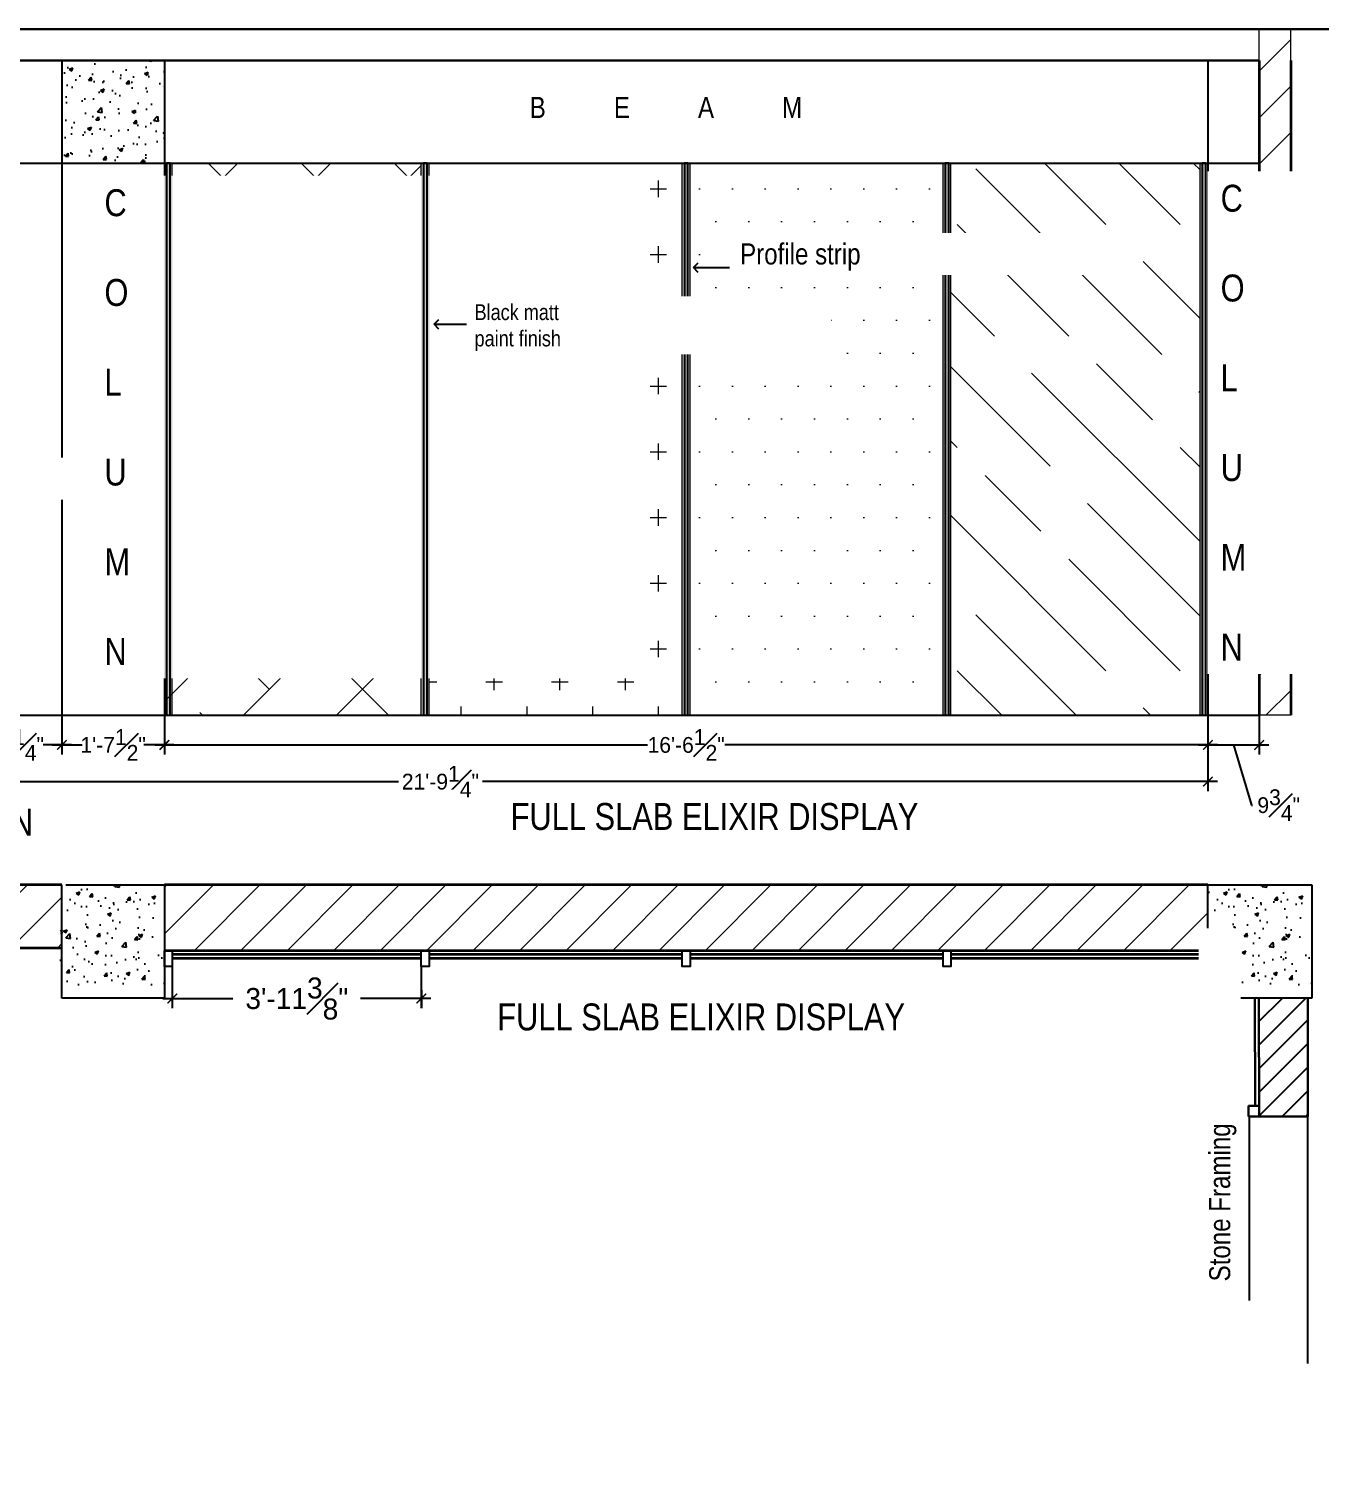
# Model space of a CAD drawing. Header units: inches. Extents: x -137722 to 81594, y -22256 to -1207.
# Drawn here: x -64586.9 to -64341.3, y -3526.6 to -3250.9 of the extents above; entities that cross this region are included whole.
import ezdxf

# ---------------------------------------------------------------- set-up
doc = ezdxf.new("R2010")
doc.units = ezdxf.units.IN
doc.header["$LTSCALE"] = 0.05
doc.header["$MEASUREMENT"] = 0
doc.header["$PDMODE"] = 3
doc.header["$PDSIZE"] = -4
doc.linetypes.add('DASHED2', pattern=[0.375, 0.25, -0.125])
doc.layers.get('Defpoints').update_dxf_attribs({"linetype": 'DASHED2'})
for name, color, linetype in [('00 floor', 7, 'Continuous'), ('beam', 7, 'Continuous'), ('Civil Dimension - Text', 7, 'Continuous'), ('slab', 7, 'Continuous'), ('text', 176, 'Continuous'), ('Vector Graphics', 7, 'Continuous')]:
    doc.layers.add(name, color=color, linetype=linetype)
doc.layers.add('FURNITURE', color=36, linetype='Continuous', lineweight=18)
doc.layers.add('WALL', color=7, linetype='Continuous', lineweight=35)
doc.styles.add('4MMOF3-8', font='ARIALN.TTF', dxfattribs={"height": 5.12})
doc.styles.add('9-128OF1-4', font='stylu.ttf')
doc.dimstyles.new('DIM 1-4', dxfattribs={"dimtxt": 3.0792, "dimasz": 1.82, "dimexe": 1.82, "dimexo": 0, "dimgap": 0.09, "dimtad": 0, "dimzin": 0, "dimdsep": 46, "dimlunit": 4, "dimtxsty": '9-128OF1-4', "dimblk": 'ARCHTICK', "dimcen": 1.8125, "dimdle": 1.82, "dimclrd": 8, "dimclre": 8, "dimadec": 0, "dimazin": 0, "dimtfac": 1, "dimtofl": 0, "dimtmove": 0, "dimatfit": 3, "dimldrblk": 'OPEN90', "dimfxl": 1, "dimtolj": 1, "dimtzin": 0, "dimlwd": -1, "dimarcsym": 0})

# ---------------------------------------------------------------- blocks, each defined once
blk = doc.blocks.new('_ArchTick')
at = {"color": 0, "const_width": 0.15}
blk.add_lwpolyline([(-0.5, -0.5), (0.5, 0.5)], dxfattribs=at)
blk = doc.blocks.new('*D221')
at = {"layer": 'Civil Dimension - Text', "color": 8, "lineweight": -2, "ltscale": 50, "transparency": 16777216}
for p, q in [((-64559.66, -3429.12), (-64559.66, -3437.03)), ((-64512.29, -3429.12), (-64512.29, -3437.03))]:
    blk.add_line(p, q, dxfattribs=at)
at = {"layer": 'Civil Dimension - Text', "color": 8, "ltscale": 50, "transparency": 16777216}
for p, q in [((-64561.48, -3435.21), (-64548.12, -3435.21)), ((-64510.47, -3435.21), (-64523.83, -3435.21))]:
    blk.add_line(p, q, dxfattribs=at)
at = {"layer": 'Defpoints', "color": 0, "ltscale": 50, "transparency": 16777216}
for p in [(-64559.66, -3429.12), (-64512.29, -3429.12), (-64559.66, -3435.21)]:
    blk.add_point(p, dxfattribs=at)
at = {"layer": 'Civil Dimension - Text', "color": 8, "ltscale": 50, "transparency": 16777216, "xscale": 1.82, "yscale": 1.82, "zscale": 1.82, "rotation": 180}
blk.add_blockref('_ArchTick', (-64559.66, -3435.21), dxfattribs=at)
at = {"layer": 'Civil Dimension - Text', "color": 8, "ltscale": 50, "transparency": 16777216, "xscale": 1.82, "yscale": 1.82, "zscale": 1.82}
blk.add_blockref('_ArchTick', (-64512.29, -3435.21), dxfattribs=at)
at = {"layer": 'Civil Dimension - Text', "color": 0, "ltscale": 50, "transparency": 16777216, "insert": (-64535.97, -3435.21), "char_height": 4, "attachment_point": 5, "style": '9-128OF1-4'}
blk.add_mtext('\\A1;3\'-11{\\H1x;\\S3#8;}"', dxfattribs=at)
blk = doc.blocks.new('_Open90')
at = {"color": 0, "linetype": 'ByBlock', "lineweight": -2}
for p, q in [((0, 0), (-1, 0)), ((-0.5, 0.5), (0, 0)), ((0, 0), (-0.5, -0.5))]:
    blk.add_line(p, q, dxfattribs=at)
blk = doc.blocks.new('*D226')
at = {"layer": 'Civil Dimension - Text', "color": 8, "lineweight": -2, "ltscale": 50, "transparency": 16777216}
for p, q in [((-64580.66, -3381.36), (-64580.66, -3388.81)), ((-64561.16, -3381.36), (-64561.16, -3388.81))]:
    blk.add_line(p, q, dxfattribs=at)
at = {"layer": 'Civil Dimension - Text', "color": 8, "ltscale": 50, "transparency": 16777216}
for p, q in [((-64582.48, -3386.99), (-64576.78, -3386.99)), ((-64559.34, -3386.99), (-64565.05, -3386.99))]:
    blk.add_line(p, q, dxfattribs=at)
at = {"layer": 'Defpoints', "color": 0, "ltscale": 50, "transparency": 16777216}
for p in [(-64580.66, -3381.36), (-64561.16, -3381.36), (-64561.16, -3386.99)]:
    blk.add_point(p, dxfattribs=at)
at = {"layer": 'Civil Dimension - Text', "color": 8, "ltscale": 50, "transparency": 16777216, "xscale": 1.82, "yscale": 1.82, "zscale": 1.82, "rotation": 180}
blk.add_blockref('_ArchTick', (-64580.66, -3386.99), dxfattribs=at)
at = {"layer": 'Civil Dimension - Text', "color": 8, "ltscale": 50, "transparency": 16777216, "xscale": 1.82, "yscale": 1.82, "zscale": 1.82}
blk.add_blockref('_ArchTick', (-64561.16, -3386.99), dxfattribs=at)
at = {"layer": 'Civil Dimension - Text', "color": 0, "ltscale": 50, "transparency": 16777216, "insert": (-64570.91, -3386.99), "char_height": 3, "attachment_point": 5, "style": '9-128OF1-4'}
blk.add_mtext('\\A1;1\'-7{\\H1x;\\S1#2;}"', dxfattribs=at)
blk = doc.blocks.new('*D227')
at = {"layer": 'Civil Dimension - Text', "color": 8, "lineweight": -2, "ltscale": 50, "transparency": 16777216}
for p, q in [((-64362.66, -3375.87), (-64362.66, -3388.81)), ((-64561.16, -3381.36), (-64561.16, -3388.81))]:
    blk.add_line(p, q, dxfattribs=at)
at = {"layer": 'Civil Dimension - Text', "color": 8, "ltscale": 50, "transparency": 16777216}
for p, q in [((-64562.98, -3386.99), (-64469.27, -3386.99)), ((-64360.84, -3386.99), (-64454.56, -3386.99))]:
    blk.add_line(p, q, dxfattribs=at)
at = {"layer": 'Defpoints', "color": 0, "ltscale": 50, "transparency": 16777216}
for p in [(-64362.66, -3375.87), (-64561.16, -3381.36), (-64362.66, -3386.99)]:
    blk.add_point(p, dxfattribs=at)
at = {"layer": 'Civil Dimension - Text', "color": 8, "ltscale": 50, "transparency": 16777216, "xscale": 1.82, "yscale": 1.82, "zscale": 1.82, "rotation": 180}
blk.add_blockref('_ArchTick', (-64561.16, -3386.99), dxfattribs=at)
at = {"layer": 'Civil Dimension - Text', "color": 8, "ltscale": 50, "transparency": 16777216, "xscale": 1.82, "yscale": 1.82, "zscale": 1.82}
blk.add_blockref('_ArchTick', (-64362.66, -3386.99), dxfattribs=at)
at = {"layer": 'Civil Dimension - Text', "color": 0, "ltscale": 50, "transparency": 16777216, "insert": (-64461.91, -3386.99), "char_height": 3, "attachment_point": 5, "style": '9-128OF1-4'}
blk.add_mtext('\\A1;16\'-6{\\H1x;\\S1#2;}"', dxfattribs=at)
blk = doc.blocks.new('*D228')
at = {"layer": 'Civil Dimension - Text', "color": 8, "lineweight": -2, "ltscale": 50, "transparency": 16777216}
for p, q in [((-64362.66, -3375.87), (-64362.66, -3388.81)), ((-64352.92, -3381.36), (-64352.92, -3388.81))]:
    blk.add_line(p, q, dxfattribs=at)
at = {"layer": 'Civil Dimension - Text', "color": 8, "ltscale": 50, "transparency": 16777216}
for p, q in [((-64364.48, -3386.99), (-64351.1, -3386.99)), ((-64357.79, -3386.99), (-64354.35, -3398.44)), ((-64354.35, -3398.44), (-64354.17, -3398.44))]:
    blk.add_line(p, q, dxfattribs=at)
at = {"layer": 'Defpoints', "color": 0, "ltscale": 50, "transparency": 16777216}
for p in [(-64362.66, -3375.87), (-64352.92, -3381.36), (-64352.92, -3386.99)]:
    blk.add_point(p, dxfattribs=at)
at = {"layer": 'Civil Dimension - Text', "color": 8, "ltscale": 50, "transparency": 16777216, "xscale": 1.82, "yscale": 1.82, "zscale": 1.82, "rotation": 180}
blk.add_blockref('_ArchTick', (-64362.66, -3386.99), dxfattribs=at)
at = {"layer": 'Civil Dimension - Text', "color": 8, "ltscale": 50, "transparency": 16777216, "xscale": 1.82, "yscale": 1.82, "zscale": 1.82}
blk.add_blockref('_ArchTick', (-64352.92, -3386.99), dxfattribs=at)
at = {"layer": 'Civil Dimension - Text', "color": 0, "ltscale": 50, "transparency": 16777216, "insert": (-64349.19, -3398.44), "char_height": 3, "attachment_point": 5, "style": '9-128OF1-4'}
blk.add_mtext('\\A1;9{\\H1x;\\S3#4;}"', dxfattribs=at)
blk = doc.blocks.new('*D230')
at = {"layer": 'Civil Dimension - Text', "color": 8, "lineweight": -2, "ltscale": 50, "transparency": 16777216}
for p, q in [((-64362.66, -3382.34), (-64362.66, -3395.79)), ((-64623.91, -3383.26), (-64623.91, -3395.79))]:
    blk.add_line(p, q, dxfattribs=at)
at = {"layer": 'Civil Dimension - Text', "color": 8, "ltscale": 50, "transparency": 16777216}
for p, q in [((-64625.73, -3393.97), (-64516.65, -3393.97)), ((-64360.84, -3393.97), (-64500.67, -3393.97))]:
    blk.add_line(p, q, dxfattribs=at)
at = {"layer": 'Defpoints', "color": 0, "ltscale": 50, "transparency": 16777216}
for p in [(-64362.66, -3382.34), (-64623.91, -3383.26), (-64362.66, -3393.97)]:
    blk.add_point(p, dxfattribs=at)
at = {"layer": 'Civil Dimension - Text', "color": 8, "ltscale": 50, "transparency": 16777216, "xscale": 1.82, "yscale": 1.82, "zscale": 1.82, "rotation": 180}
blk.add_blockref('_ArchTick', (-64623.91, -3393.97), dxfattribs=at)
at = {"layer": 'Civil Dimension - Text', "color": 8, "ltscale": 50, "transparency": 16777216, "xscale": 1.82, "yscale": 1.82, "zscale": 1.82}
blk.add_blockref('_ArchTick', (-64362.66, -3393.97), dxfattribs=at)
at = {"layer": 'Civil Dimension - Text', "color": 0, "ltscale": 50, "transparency": 16777216, "insert": (-64508.66, -3393.97), "char_height": 3, "attachment_point": 5, "style": '9-128OF1-4'}
blk.add_mtext('\\A1;21\'-9{\\H1x;\\S1#4;}"', dxfattribs=at)
blk = doc.blocks.new('*D511')
at = {"layer": 'Civil Dimension - Text', "color": 8, "lineweight": -2, "ltscale": 50, "transparency": 16777216}
for p, q in [((-64599.91, -3381.36), (-64599.91, -3388.81)), ((-64580.66, -3382.69), (-64580.66, -3388.81))]:
    blk.add_line(p, q, dxfattribs=at)
at = {"layer": 'Civil Dimension - Text', "color": 8, "ltscale": 50, "transparency": 16777216}
for p, q in [((-64601.73, -3386.99), (-64596.35, -3386.99)), ((-64578.84, -3386.99), (-64584.23, -3386.99))]:
    blk.add_line(p, q, dxfattribs=at)
at = {"layer": 'Defpoints', "color": 0, "ltscale": 50, "transparency": 16777216}
for p in [(-64599.91, -3381.36), (-64580.66, -3382.69), (-64580.66, -3386.99)]:
    blk.add_point(p, dxfattribs=at)
at = {"layer": 'Civil Dimension - Text', "color": 8, "ltscale": 50, "transparency": 16777216, "xscale": 1.82, "yscale": 1.82, "zscale": 1.82, "rotation": 180}
blk.add_blockref('_ArchTick', (-64599.91, -3386.99), dxfattribs=at)
at = {"layer": 'Civil Dimension - Text', "color": 8, "ltscale": 50, "transparency": 16777216, "xscale": 1.82, "yscale": 1.82, "zscale": 1.82}
blk.add_blockref('_ArchTick', (-64580.66, -3386.99), dxfattribs=at)
at = {"layer": 'Civil Dimension - Text', "color": 0, "ltscale": 50, "transparency": 16777216, "insert": (-64590.29, -3386.99), "char_height": 3, "attachment_point": 5, "style": '9-128OF1-4'}
blk.add_mtext('\\A1;1\'-7{\\H1x;\\S1#4;}"', dxfattribs=at)

msp = doc.modelspace()

# ---------------------------------------------------------------- hatches: boundary and pattern name
at = {"ltscale": 50}
h = msp.add_hatch(color=45, dxfattribs=at)
h.dxf.hatch_style = 1
h.paths.add_polyline_path([(-64461.1625, -3276.3618), (-64462.6625, -3276.3618), (-64462.6625, -3381.3618), (-64461.1625, -3381.3618)])
at = {"ltscale": 50, "true_color": 0xf1eb1f}
h = msp.add_hatch(color=2, dxfattribs=at)
h.dxf.hatch_style = 1
h.paths.add_polyline_path([(-64462.2425, -3381.3618), (-64461.5825, -3381.3618), (-64461.5825, -3276.3618), (-64462.2425, -3276.3618)])
at = {"ltscale": 50}
h = msp.add_hatch(color=45, dxfattribs=at)
h.dxf.hatch_style = 1
h.paths.add_polyline_path([(-64411.5375, -3276.3618), (-64413.0375, -3276.3618), (-64413.0375, -3381.3618), (-64411.5375, -3381.3618)])
at = {"ltscale": 50, "true_color": 0xf1eb1f}
h = msp.add_hatch(color=2, dxfattribs=at)
h.dxf.hatch_style = 1
h.paths.add_polyline_path([(-64412.6175, -3381.3618), (-64411.9575, -3381.3618), (-64411.9575, -3276.3618), (-64412.6175, -3276.3618)])
at = {"layer": '00 floor'}
h = msp.add_hatch(dxfattribs=at)
h.set_pattern_fill('ANSI31', color=256)
h.set_pattern_definition([(45, (-199112.7988, -99202.6647), (-2.24506403, 2.24506403), [])])
h.paths.add_polyline_path([(-64343.6625, -3435.1187), (-64352.9625, -3435.1187), (-64352.9058, -3457.6187), (-64343.6625, -3457.6187)])
at = {"layer": 'Civil Dimension - Text', "ltscale": 50, "true_color": 0x939598}
h = msp.add_hatch(dxfattribs=at)
h.set_pattern_fill('AR-CONC', color=252)
h.set_pattern_definition([(50, (0, 0), (7.1726018, -0.62752135), [0.75, -8.25]), (355, (0, 0), (-1.3875133, 7.5219213), [0.6, -6.6]), (100.451444, (0.598, -0.052), (5.7850885, 6.8943999), [0.6374019, -7.0114211]), (46.1842, (0, 2), (10.6724133, -1.6551928), [1.125, -12.375]), (96.635635, (0.889, 1.862), (9.3466195, 9.741186), [0.9561034, -10.5171376]), (351.184164, (0, 2), (9.3466195, 9.741186), [0.9, -9.9]), (21, (1, 1.5), (5.9690705, -4.0261889), [0.75, -8.25]), (326, (1, 1.5), (2.4331533, 7.25150045), [0.6, -6.6]), (71.451445, (1.4974, 1.1645), (8.4022238, 3.2253115), [0.6374019, -7.0114211]), (37.5, (0, 0), (0.12159855, 3.32893854), [0, -6.52, 0, -6.7, 0, -6.625]), (7.5, (0, 0), (2.63069537, 3.94411712), [0, -3.82, 0, -6.37, 0, -2.525]), (327.5, (-2.23, 0), (5.33822436, -0.22554872), [0, -2.5, 0, -7.8, 0, -10.35]), (317.5, (-3.23, 0), (5.8318617, 1.00104982), [0, -3.25, 0, -5.18, 0, -7.35])])
h.paths.add_polyline_path([(-64580.6625, -3276.3618), (-64561.1625, -3276.3618), (-64561.1625, -3256.8618), (-64580.6625, -3256.8618)])
h = msp.add_hatch(dxfattribs=at)
h.set_pattern_fill('AR-CONC', color=252)
h.set_pattern_definition([(50, (992.1207, 91), (7.1726018, -0.62752135), [0.75, -8.25]), (355, (992.121, 91), (-1.3875133, 7.5219213), [0.6, -6.6]), (100.451444, (992.7184, 90.948), (5.7850885, 6.8943999), [0.6374019, -7.0114211]), (46.1842, (992.121, 93), (10.6724133, -1.6551928), [1.125, -12.375]), (96.635635, (993.01, 92.862), (9.3466195, 9.741186), [0.9561034, -10.5171376]), (351.184164, (992.121, 93), (9.3466195, 9.741186), [0.9, -9.9]), (21, (993.1207, 92.5), (5.9690705, -4.0261889), [0.75, -8.25]), (326, (993.121, 92.5), (2.4331533, 7.25150045), [0.6, -6.6]), (71.451445, (993.618, 92.1645), (8.4022238, 3.2253115), [0.6374019, -7.0114211]), (37.5, (992.1207, 91), (0.12159855, 3.32893854), [0, -6.52, 0, -6.7, 0, -6.625]), (7.5, (992.1207, 91), (2.63069537, 3.94411712), [0, -3.82, 0, -6.37, 0, -2.525]), (327.5, (989.8907, 91), (5.33822436, -0.22554872), [0, -2.5, 0, -7.8, 0, -10.35]), (317.5, (988.8907, 91), (5.8318617, 1.00104982), [0, -3.25, 0, -5.18, 0, -7.35])])
h.paths.add_polyline_path([(-64561.1625, -3413.6187), (-64580.9125, -3413.6187), (-64580.9125, -3432.8687), (-64561.1625, -3432.8687)])
h = msp.add_hatch(dxfattribs=at)
h.set_pattern_fill('AR-CONC', color=252)
h.set_pattern_definition([(50, (1210.3707, 91), (7.1726018, -0.62752135), [0.75, -8.25]), (355, (1210.371, 91), (-1.3875133, 7.5219213), [0.6, -6.6]), (100.451444, (1210.9684, 90.948), (5.7850885, 6.8943999), [0.6374019, -7.0114211]), (46.1842, (1210.371, 93), (10.6724133, -1.6551928), [1.125, -12.375]), (96.635635, (1211.26, 92.862), (9.3466195, 9.741186), [0.9561034, -10.5171376]), (351.184164, (1210.371, 93), (9.3466195, 9.741186), [0.9, -9.9]), (21, (1211.3707, 92.5), (5.9690705, -4.0261889), [0.75, -8.25]), (326, (1211.371, 92.5), (2.4331533, 7.25150045), [0.6, -6.6]), (71.451445, (1211.868, 92.1645), (8.4022238, 3.2253115), [0.6374019, -7.0114211]), (37.5, (1210.3707, 91), (0.12159855, 3.32893854), [0, -6.52, 0, -6.7, 0, -6.625]), (7.5, (1210.3707, 91), (2.63069537, 3.94411712), [0, -3.82, 0, -6.37, 0, -2.525]), (327.5, (1208.1407, 91), (5.33822436, -0.22554872), [0, -2.5, 0, -7.8, 0, -10.35]), (317.5, (1207.1407, 91), (5.8318617, 1.00104982), [0, -3.25, 0, -5.18, 0, -7.35])])
h.paths.add_polyline_path([(-64342.9125, -3413.6187), (-64362.6625, -3413.6187), (-64362.6625, -3432.8687), (-64342.9125, -3432.8687)])
at = {"layer": 'FURNITURE', "ltscale": 50}
h = msp.add_hatch(dxfattribs=at)
h.set_pattern_fill('ANSI31', color=256, scale=50)
h.paths.add_polyline_path([(-64346.9152, -3256.8618), (-64346.9152, -3250.8618), (-64352.9152, -3250.8618), (-64352.9152, -3256.8618), (-64352.9152, -3381.3618), (-64346.9152, -3381.3618)])
at = {"layer": 'FURNITURE', "ltscale": 50, "true_color": 0x939598}
h = msp.add_hatch(dxfattribs=at)
h.set_pattern_fill('ANSI38', color=252, scale=100)
h.paths.add_polyline_path([(-64512.2875, -3276.3618), (-64561.1625, -3276.3618), (-64561.1625, -3381.3618), (-64548.8508, -3381.3618), (-64548.8508, -3343.3618), (-64549.3508, -3343.3618), (-64549.3508, -3341.3618), (-64560.8508, -3341.3618), (-64560.8508, -3339.3618), (-64548.8508, -3339.3618), (-64548.8508, -3341.3618), (-64549.3508, -3341.3618), (-64549.3508, -3343.3618), (-64548.8508, -3343.3618), (-64548.8508, -3345.3618), (-64548.8508, -3381.3618), (-64512.2875, -3381.3618)])
h = msp.add_hatch(dxfattribs=at)
h.set_pattern_fill('CROSS', color=252, scale=25)
h.paths.add_polyline_path([(-64510.7875, -3381.3618), (-64462.6625, -3381.3618), (-64462.6625, -3276.3618), (-64510.7875, -3276.3618)])
at = {"layer": 'FURNITURE', "ltscale": 50}
h = msp.add_hatch(dxfattribs=at)
h.set_pattern_fill('DOTS', color=256, scale=100)
h.paths.add_polyline_path([(-64413.0375, -3276.3618), (-64461.1625, -3276.3618), (-64461.1625, -3381.3618), (-64413.0375, -3381.3618)])
at = {"layer": 'FURNITURE', "ltscale": 50, "true_color": 0x939598}
h = msp.add_hatch(dxfattribs=at)
h.set_pattern_fill('GOST_WOOD', color=252, scale=5, angle=45)
h.set_pattern_definition([(135, (0, 0), (21.213203, 21.213203), [50, -10]), (135, (14.142, 0), (21.213203, 21.213203), [30, -7.5, 15, -7.5]), (135, (31.82, -3.536), (21.213203, 21.213203), [50, -10])])
h.paths.add_polyline_path([(-64364.1625, -3276.3618), (-64411.5375, -3276.3618), (-64411.5375, -3381.3618), (-64364.1625, -3381.3618)])
at = {"layer": 'FURNITURE', "ltscale": 50}
h = msp.add_hatch(dxfattribs=at)
h.set_pattern_fill('ANSI31', color=256, scale=50)
h.paths.add_polyline_path([(-64580.6625, -3413.6187), (-64757.1625, -3413.6187), (-64757.1625, -3425.6187), (-64580.6625, -3425.6187)])
h = msp.add_hatch(dxfattribs=at)
h.set_pattern_fill('ANSI31', color=256, scale=50)
h.paths.add_polyline_path([(-64362.6625, -3413.6187), (-64561.1625, -3413.6187), (-64561.1625, -3426.1187), (-64362.6625, -3426.1187)])

# ---------------------------------------------------------------- linework, layer by layer
at = {"ltscale": 50}
for points in [[(-64462.2425, -3381.3618), (-64461.5825, -3381.3618), (-64461.5825, -3276.3618), (-64462.2425, -3276.3618)], [(-64412.6175, -3381.3618), (-64411.9575, -3381.3618), (-64411.9575, -3276.3618), (-64412.6175, -3276.3618)]]:
    msp.add_lwpolyline(points, close=True, dxfattribs=at)
at = {"layer": '00 floor', "color": 18, "lineweight": 30, "true_color": 0x000000}
for p, q in [((-64353.7125, -3435.1205), (-64353.6558, -3455.6187)), ((-64352.9625, -3435.1187), (-64352.9058, -3457.6187)), ((-64343.6625, -3457.6187), (-64343.6625, -3435.1187)), ((-64343.6625, -3457.6187), (-64352.9058, -3457.6187))]:
    msp.add_line(p, q, dxfattribs=at)
at = {"layer": '00 floor'}
for points in [[(-64561.1625, -3426.1187), (-64559.6625, -3426.1187), (-64559.6625, -3429.1187), (-64561.1625, -3429.1187)], [(-64512.2875, -3426.1187), (-64510.7875, -3426.1187), (-64510.7875, -3429.1187), (-64512.2875, -3429.1187)], [(-64462.6625, -3426.1187), (-64461.1625, -3426.1187), (-64461.1625, -3429.1187), (-64462.6625, -3429.1187)], [(-64413.0375, -3426.1187), (-64411.5375, -3426.1187), (-64411.5375, -3429.1187), (-64413.0375, -3429.1187)], [(-64364.1625, -3426.1187), (-64362.6625, -3426.1187), (-64362.6625, -3429.1187), (-64364.1625, -3429.1187)]]:
    msp.add_lwpolyline(points, close=True, dxfattribs=at)
at = {"layer": '00 floor', "color": 18, "lineweight": 30, "true_color": 0x000000}
msp.add_lwpolyline([(-64354.9058, -3455.6187), (-64352.9058, -3455.6187), (-64352.9058, -3457.6187), (-64354.9058, -3457.6187)], close=True, dxfattribs=at)
at = {"layer": 'beam', "color": 253, "ltscale": 15}
msp.add_line((-64343.6625, -3504.6187), (-64343.6625, -3435.1187), dxfattribs=at)
at = {"layer": 'Civil Dimension - Text', "ltscale": 50}
for p, q in [((-64580.6625, -3256.8618), (-64580.6625, -3381.3618)), ((-64561.1625, -3256.8618), (-64561.1625, -3381.3618)), ((-64362.6625, -3256.8618), (-64362.6625, -3381.3618)), ((-64773.9125, -3276.3618), (-64352.9152, -3276.3618)), ((-64773.9125, -3381.3618), (-64352.9152, -3381.3618)), ((-64354.8139, -3457.6187), (-64354.8139, -3492.6187))]:
    msp.add_line(p, q, dxfattribs=at)
at = {"layer": 'FURNITURE', "ltscale": 50}
for p, q in [((-64352.9152, -3256.8618), (-64352.9152, -3250.8618)), ((-64346.9152, -3256.8618), (-64346.9152, -3250.8618)), ((-64559.6625, -3381.3618), (-64559.6625, -3276.3618)), ((-64512.2875, -3381.3618), (-64512.2875, -3276.3618)), ((-64510.7875, -3381.3618), (-64510.7875, -3276.3618)), ((-64462.6625, -3381.3618), (-64462.6625, -3276.3618)), ((-64461.1625, -3381.3618), (-64461.1625, -3276.3618)), ((-64413.0375, -3381.3618), (-64413.0375, -3276.3618)), ((-64411.5375, -3381.3618), (-64411.5375, -3276.3618)), ((-64364.1625, -3381.3618), (-64364.1625, -3276.3618)), ((-64346.9152, -3381.3618), (-64352.9152, -3381.3618))]:
    msp.add_line(p, q, dxfattribs=at)
at = {"layer": 'slab', "lineweight": 30, "ltscale": 50}
for p, q in [((-64776.9125, -3250.8618), (-64339.2716, -3250.8618)), ((-64776.9125, -3256.8618), (-64352.9152, -3256.8618))]:
    msp.add_line(p, q, dxfattribs=at)
at = {"layer": 'Vector Graphics', "color": 1, "linetype": 'Continuous', "ltscale": 3}
for p, q in [((-64580.6625, -3435.1187), (-64580.6625, -3413.6187)), ((-64579.9125, -3413.6187), (-64561.1625, -3413.6187)), ((-64561.1625, -3413.6187), (-64561.1625, -3435.1187)), ((-64362.6625, -3435.1187), (-64362.6625, -3413.6187)), ((-64362.6625, -3413.6187), (-64342.9125, -3413.6187)), ((-64342.9125, -3413.6187), (-64342.9125, -3435.1187)), ((-64561.1625, -3435.1187), (-64580.6625, -3435.1187)), ((-64342.9125, -3435.1187), (-64362.6625, -3435.1187))]:
    msp.add_line(p, q, dxfattribs=at)
at = {"layer": 'WALL'}
for p, q in [((-64352.9152, -3256.8618), (-64352.9152, -3381.3618)), ((-64346.9152, -3256.8618), (-64346.9152, -3381.3618)), ((-64580.6625, -3413.6187), (-64757.1625, -3413.6187)), ((-64362.6625, -3413.6187), (-64561.1625, -3413.6187)), ((-64580.6625, -3425.6187), (-64757.1625, -3425.6187)), ((-64362.6625, -3426.1187), (-64561.1625, -3426.1187)), ((-64512.2875, -3426.8687), (-64559.6625, -3426.8687)), ((-64462.6625, -3426.8687), (-64510.7875, -3426.8687)), ((-64413.0375, -3426.8687), (-64461.1625, -3426.8687)), ((-64364.1625, -3426.8687), (-64411.5375, -3426.8687)), ((-64512.2875, -3427.6187), (-64559.6625, -3427.6187)), ((-64462.6625, -3427.6187), (-64510.7875, -3427.6187)), ((-64413.0375, -3427.6187), (-64461.1625, -3427.6187)), ((-64364.1625, -3427.6187), (-64411.5375, -3427.6187))]:
    msp.add_line(p, q, dxfattribs=at)

# ---------------------------------------------------------------- texts
at = {"layer": 'text', "ltscale": 50, "attachment_point": 4, "style": '4MMOF3-8', "bg_fill": 2}
for s, insert, char_height, width in [('B^IE^IA^IM', (-64491.6617, -3265.7791), 4, 66.281096), ('\\pi11.81645;FULL SLAB ELIXIR DISPLAY', (-64509.6646, -3438.75), 5.12, 100.677375)]:
    msp.add_mtext(s, dxfattribs=dict(at, insert=insert, char_height=char_height, width=width))

# ---------------------------------------------------------------- dimensions: what is measured, and where the dimension line sits
at = {"layer": 'Civil Dimension - Text', "ltscale": 50}
for base, p1, p2, picture, middle in [((-64362.6625, -3386.9898), (-64561.1625, -3381.3618), (-64362.6625, -3375.8682), '*D227', (-64461.9125, -3386.9898)), ((-64352.9152, -3386.9898), (-64362.6625, -3375.8682), (-64352.9152, -3381.3618), '*D228', (-64354.0831, -3398.4423)), ((-64580.6625, -3386.9898), (-64599.9125, -3381.3618), (-64580.6625, -3382.6879), '*D511', (-64590.2875, -3386.9898)), ((-64561.1625, -3386.9898), (-64580.6625, -3381.3618), (-64561.1625, -3381.3618), '*D226', (-64570.9125, -3386.9898))]:
    dim = msp.add_linear_dim(base=base, p1=p1, p2=p2, dimstyle='DIM 1-4', override={"dimtxt": 3, "dimdec": 3, "dimtdec": 3, "dimtmove": 1, "dimfxl": 0, "dimfrac": 1, "dimarcsym": 1}, dxfattribs=at)
    dim.commit()
    dim.dimension.update_dxf_attribs({"geometry": picture, "text_midpoint": middle})
dim = msp.add_linear_dim(base=(-64362.6625, -3393.9733), p1=(-64623.9108, -3383.2621), p2=(-64362.6625, -3382.339), dimstyle='DIM 1-4', override={"dimtxt": 3, "dimdec": 3, "dimtdec": 3, "dimtmove": 1, "dimfxl": 0, "dimfrac": 1, "dimarcsym": 1}, dxfattribs=at)
dim.commit()
dim.dimension.update_dxf_attribs({"geometry": '*D230', "text_midpoint": (-64508.657, -3393.9733), "dimtype": 160})

# ---------------------------------------------------------------- leaders
at = {"layer": 'text', "ltscale": 50}
msp.add_leader([(-64460.5389, -3296.2205), (-64447.1721, -3296.2205)], dimstyle='DIM 1-4', override={"dimclrt": 256, "dimfxl": 0, "dimarcsym": 1}, dxfattribs=at)

# ---------------------------------------------------------------- next in the draw order: texts
at = {"layer": 'text', "ltscale": 50, "attachment_point": 4, "style": '4MMOF3-8', "bg_fill": 2}
for s, insert, char_height, width in [('C\\P\\PO\\P\\PL\\P\\PU\\P\\PM\\P\\PN', (-64360.2399, -3325.7166), 5.12, 100.677375), ('C\\P\\PO\\P\\PL\\P\\PU\\P\\PM\\P\\PN', (-64572.5696, -3326.5639), 5.12, 100.677375), ('Profile strip', (-64451.6444, -3294.2364), 4, 66.281096), ('\\pi36.89956; KITCHEN', (-64650.4064, -3401.7294), 5.12, 100.677375), ('\\pi11.81645;FULL SLAB ELIXIR DISPLAY', (-64507.1222, -3400.6325), 5.12, 100.677375)]:
    msp.add_mtext(s, dxfattribs=dict(at, insert=insert, char_height=char_height, width=width))
at = {"layer": 'text', "ltscale": 50, "insert": (-64359.8181, -3524.5721), "char_height": 4, "width": 100.677375, "attachment_point": 4, "rotation": 90, "style": '4MMOF3-8', "bg_fill": 2}
msp.add_mtext('\\pi35.57334;Stone Framing', dxfattribs=at)

# ---------------------------------------------------------------- next in the draw order: dimensions: what is measured, and where the dimension line sits
at = {"layer": 'Civil Dimension - Text', "ltscale": 50}
dim = msp.add_linear_dim(base=(-64559.6625, -3435.2145), p1=(-64512.2875, -3429.1187), p2=(-64559.6625, -3429.1187), dimstyle='DIM 1-4', override={"dimtxt": 4, "dimdec": 3, "dimtdec": 3, "dimtmove": 1, "dimfxl": 0, "dimfrac": 1, "dimarcsym": 1}, dxfattribs=at)
dim.commit()
dim.dimension.update_dxf_attribs({"geometry": '*D221', "text_midpoint": (-64535.975, -3435.2145)})

# ---------------------------------------------------------------- next in the draw order: hatches: boundary and pattern name
at = {"ltscale": 50}
h = msp.add_hatch(color=45, dxfattribs=at)
h.dxf.hatch_style = 1
h.paths.add_polyline_path([(-64510.7875, -3276.3618), (-64512.2875, -3276.3618), (-64512.2875, -3381.3618), (-64510.7875, -3381.3618)])
at = {"ltscale": 50, "true_color": 0xf1eb1f}
h = msp.add_hatch(color=2, dxfattribs=at)
h.dxf.hatch_style = 1
h.paths.add_polyline_path([(-64511.8675, -3381.3618), (-64511.2075, -3381.3618), (-64511.2075, -3276.3618), (-64511.8675, -3276.3618)])
at = {"ltscale": 50}
h = msp.add_hatch(color=45, dxfattribs=at)
h.dxf.hatch_style = 1
h.paths.add_polyline_path([(-64362.6625, -3276.3618), (-64364.1625, -3276.3618), (-64364.1625, -3381.3618), (-64362.6625, -3381.3618)])
at = {"ltscale": 50, "true_color": 0xf1eb1f}
h = msp.add_hatch(color=2, dxfattribs=at)
h.dxf.hatch_style = 1
h.paths.add_polyline_path([(-64363.7425, -3381.3618), (-64363.0825, -3381.3618), (-64363.0825, -3276.3618), (-64363.7425, -3276.3618)])

# ---------------------------------------------------------------- next in the draw order: linework, layer by layer
at = {"ltscale": 50}
for points in [[(-64511.8675, -3381.3618), (-64511.2075, -3381.3618), (-64511.2075, -3276.3618), (-64511.8675, -3276.3618)], [(-64363.7425, -3381.3618), (-64363.0825, -3381.3618), (-64363.0825, -3276.3618), (-64363.7425, -3276.3618)]]:
    msp.add_lwpolyline(points, close=True, dxfattribs=at)

# ---------------------------------------------------------------- next in the draw order: texts
at = {"layer": 'text', "ltscale": 50, "insert": (-64613.119, -3336.3846), "char_height": 4, "width": 66.281096, "attachment_point": 4, "style": '4MMOF3-8', "bg_fill": 2}
msp.add_mtext('Wall Paint', dxfattribs=at)

# ---------------------------------------------------------------- next in the draw order: leaders
at = {"layer": 'text', "ltscale": 50}
msp.add_leader([(-64509.837, -3307.0049), (-64496.4702, -3307.0049)], dimstyle='DIM 1-4', override={"dimclrt": 256, "dimfxl": 0, "dimarcsym": 1}, dxfattribs=at)

# ---------------------------------------------------------------- next in the draw order: hatches: boundary and pattern name
at = {"ltscale": 50}
h = msp.add_hatch(color=45, dxfattribs=at)
h.dxf.hatch_style = 1
h.paths.add_polyline_path([(-64559.6625, -3276.3618), (-64561.1625, -3276.3618), (-64561.1625, -3381.3618), (-64559.6625, -3381.3618)])
at = {"ltscale": 50, "true_color": 0xf1eb1f}
h = msp.add_hatch(color=2, dxfattribs=at)
h.dxf.hatch_style = 1
h.paths.add_polyline_path([(-64560.7425, -3381.3618), (-64560.0825, -3381.3618), (-64560.0825, -3276.3618), (-64560.7425, -3276.3618)])

# ---------------------------------------------------------------- next in the draw order: linework, layer by layer
at = {"ltscale": 50}
msp.add_lwpolyline([(-64560.7425, -3381.3618), (-64560.0825, -3381.3618), (-64560.0825, -3276.3618), (-64560.7425, -3276.3618)], close=True, dxfattribs=at)

# ---------------------------------------------------------------- next in the draw order: texts
at = {"layer": 'text', "ltscale": 50, "insert": (-64502.1614, -3307.6603), "char_height": 3, "width": 66.281096, "attachment_point": 4, "style": '4MMOF3-8', "bg_fill": 2}
msp.add_mtext('Black matt \\Ppaint finish', dxfattribs=at)

doc.saveas('drawing.dxf')
